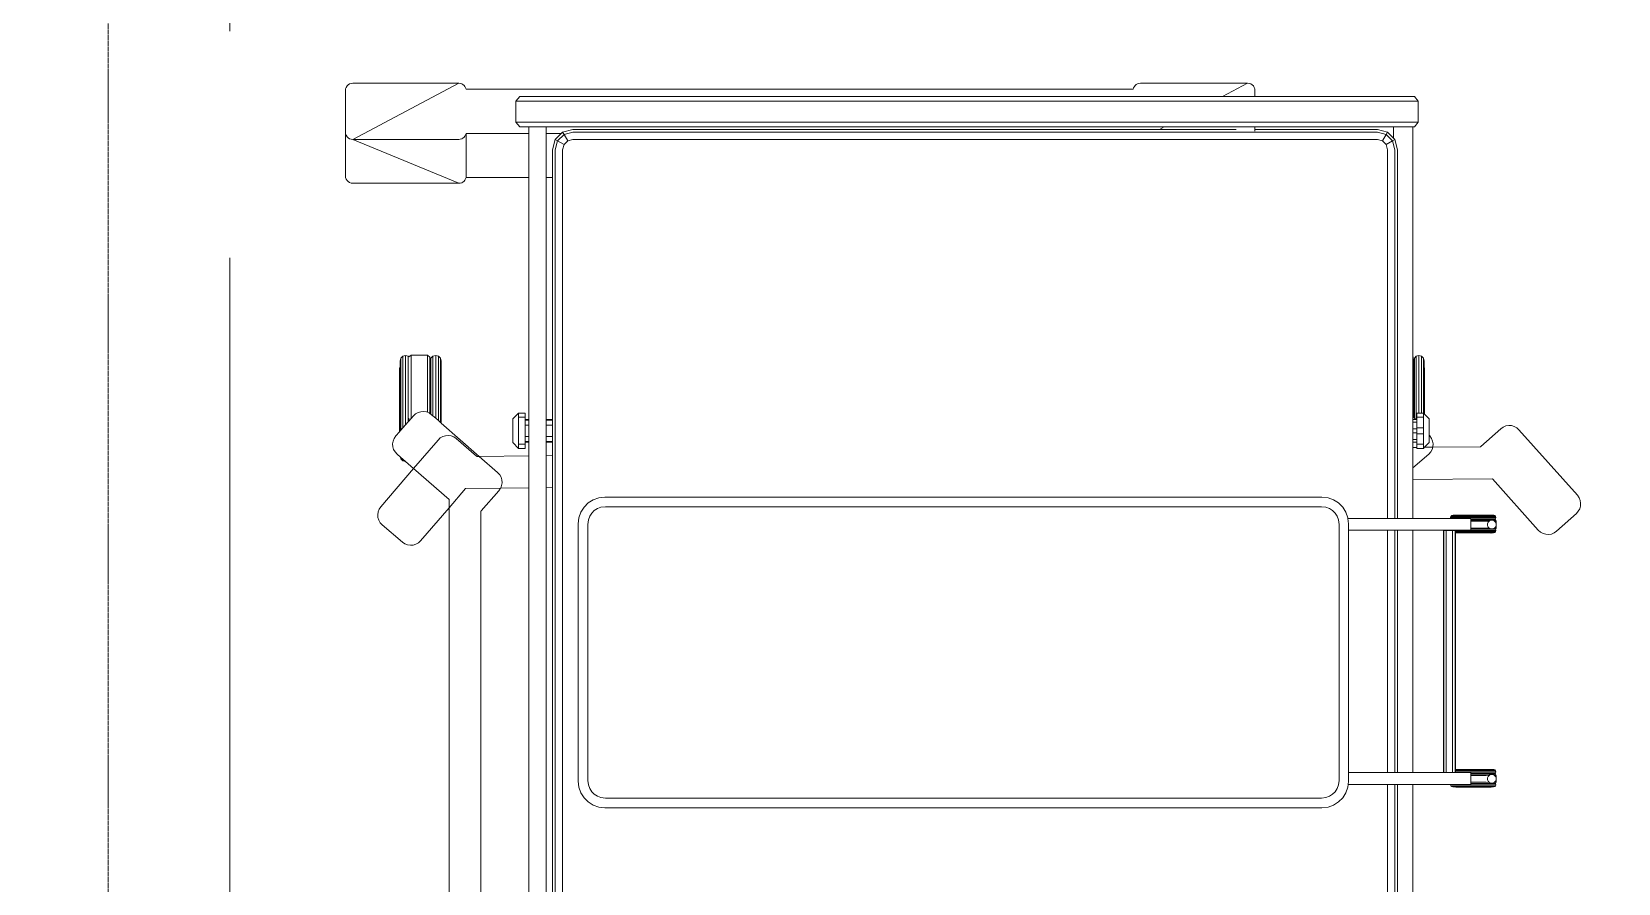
# Model space of a CAD drawing. Header units: millimetres. Extents: x -280308 to 6402717, y -14 to 2073074.
# Drawn here: x -16678 to -14787, y 408285 to 409300 of the extents above; entities that cross this region are included whole.
import ezdxf
from ezdxf.enums import TextEntityAlignment as Align

# ---------------------------------------------------------------- set-up
doc = ezdxf.new("R2010")
doc.units = ezdxf.units.MM
doc.linetypes.add('ACAD_ISO08W100', pattern=[36, 24, -3, 6, -3])
doc.linetypes.add('DASHED2', pattern=[0.375, 0.25, -0.125])
doc.layers.get('0').update_dxf_attribs({"lineweight": 0})
doc.layers.add('A-ANNOTATION', color=144, linetype='Continuous', lineweight=0)
doc.layers.add('A-FURN-EQPM', color=177, linetype='Continuous', lineweight=0)
doc.layers.add('A-TEXT', color=254, linetype='Continuous')
doc.styles.get("Standard").update_dxf_attribs({"font": 'arial.ttf'})

# ---------------------------------------------------------------- blocks, each defined once
blk = doc.blocks.new('A$C7a9db0a0')
at = {"color": 0, "linetype": 'DASHED2', "lineweight": -2, "ltscale": 6}
for points in [[(29427.8, -16311), (27457.8, -16311), (27457.8, -19361), (29427.8, -19361)], [(31397.8, -16311), (29427.8, -16311), (29427.8, -19361), (31397.8, -19361)]]:
    blk.add_lwpolyline(points, close=True, dxfattribs=at)
blk = doc.blocks.new('A$C872eac23')
at = {"color": 0, "linetype": 'ByBlock', "lineweight": -2}
for p, q in [((-0.4909, -2.1111), (-0.4909, -0.0817)), ((-0.4821, -2.1111), (-0.4821, -0.0817)), ((0.5013, -0.0817), (0.5013, -1.3546)), ((0.5101, -0.0817), (0.5101, -1.3546)), ((0.5133, -0.0817), (0.5133, -1.3546)), ((-0.5224, -0.4326), (-0.5224, -1.7081)), ((-0.5019, -0.4326), (-0.5019, -1.7083)), ((-0.4941, -0.4326), (-0.4941, -1.7084)), ((-0.6176, -0.543), (-0.6176, -1.6843)), ((0.5317, -1.3546), (0.5317, -1.1233)), ((-0.5795, -1.2092), (-0.5795, -1.6803)), ((-0.4603, -1.3447), (-0.4566, -1.3388)), ((-0.4566, -1.3388), (-0.4516, -1.3338)), ((-0.4516, -1.3338), (-0.4457, -1.3301)), ((-0.4444, -1.3429), (-0.4475, -1.346)), ((-0.4457, -1.3301), (-0.439, -1.3277)), ((-0.4406, -1.3405), (-0.4444, -1.3429)), ((-0.4364, -1.3389), (-0.4406, -1.3405)), ((-0.439, -1.3277), (-0.4317, -1.3268)), ((-0.431, -1.3383), (-0.4364, -1.3389)), ((-0.4317, -1.3268), (0.4231, -1.3268)), ((0.4225, -1.3383), (-0.431, -1.3383)), ((0.4278, -1.3389), (0.4225, -1.3383)), ((0.4231, -1.3268), (0.4304, -1.3277)), ((0.432, -1.3405), (0.4278, -1.3389)), ((0.4304, -1.3277), (0.4371, -1.3301)), ((0.4358, -1.3429), (0.432, -1.3405)), ((0.4389, -1.346), (0.4358, -1.3429)), ((0.4371, -1.3301), (0.443, -1.3338)), ((0.443, -1.3338), (0.448, -1.3388)), ((0.448, -1.3388), (0.4517, -1.3447)), ((-0.4636, -1.3587), (-0.4627, -1.3514)), ((-0.4636, -1.6652), (-0.4636, -1.3587)), ((-0.4627, -1.3514), (-0.4603, -1.3447)), ((-0.4514, -1.354), (-0.4521, -1.3593)), ((-0.4521, -1.3593), (-0.4521, -1.6646)), ((-0.4499, -1.3498), (-0.4514, -1.354)), ((-0.4475, -1.346), (-0.4499, -1.3498)), ((0.4413, -1.3498), (0.4389, -1.346)), ((0.4429, -1.354), (0.4413, -1.3498)), ((0.4435, -1.3593), (0.4429, -1.354)), ((0.4435, -1.6646), (0.4435, -1.3593)), ((0.4517, -1.3447), (0.4541, -1.3514)), ((0.4545, -1.3546), (0.4541, -1.3514)), ((0.4545, -1.3546), (0.455, -1.3587)), ((0.5013, -1.3546), (0.4545, -1.3546)), ((0.455, -1.3587), (0.455, -1.3687)), ((0.5101, -1.3546), (0.5013, -1.3546)), ((0.5133, -1.3546), (0.5101, -1.3546)), ((0.5317, -1.3546), (0.5133, -1.3546)), ((0.5767, -1.3546), (0.5317, -1.3546)), ((0.577, -1.353), (0.5766, -1.3544)), ((0.5766, -1.3544), (0.5767, -1.3546)), ((0.5821, -1.3544), (0.5766, -1.3544)), ((0.582, -1.3546), (0.5767, -1.3546)), ((0.578, -1.352), (0.577, -1.353)), ((0.577, -1.353), (0.6302, -1.353)), ((0.5781, -1.352), (0.578, -1.352)), ((0.5793, -1.3517), (0.5781, -1.352)), ((0.5781, -1.352), (0.629, -1.352)), ((0.5828, -1.3517), (0.5793, -1.3517)), ((0.582, -1.3546), (0.5821, -1.3544)), ((0.5822, -1.3546), (0.582, -1.3546)), ((0.5821, -1.3544), (0.5822, -1.3544)), ((0.5822, -1.3544), (0.6306, -1.3543)), ((0.5822, -1.3544), (0.5822, -1.3546)), ((0.5822, -1.3546), (0.6005, -1.3546)), ((0.583, -1.3513), (0.5828, -1.3517)), ((0.5828, -1.3517), (0.6247, -1.3516)), ((0.6245, -1.3512), (0.583, -1.3513)), ((0.6005, -1.3546), (0.6005, -1.3557)), ((0.6005, -1.3557), (0.6005, -1.356)), ((0.6005, -1.3557), (0.6302, -1.3557)), ((0.6005, -1.356), (0.6005, -1.3572)), ((0.6005, -1.3572), (0.6005, -1.3654)), ((0.6189, -1.3572), (0.6005, -1.3572)), ((0.6085, -1.3559), (0.6099, -1.3559)), ((0.6129, -1.3559), (0.6149, -1.3559)), ((0.617, -1.3559), (0.6191, -1.3559)), ((0.6189, -1.3572), (0.6227, -1.3571)), ((0.6271, -1.3559), (0.6205, -1.3559)), ((0.6205, -1.3613), (0.6206, -1.3603)), ((0.6206, -1.3623), (0.6205, -1.3613)), ((0.6206, -1.3603), (0.6209, -1.3593)), ((0.6209, -1.3593), (0.6214, -1.3584)), ((0.6214, -1.3584), (0.622, -1.3576)), ((0.622, -1.3576), (0.6227, -1.3571)), ((0.6227, -1.3571), (0.6228, -1.357)), ((0.6228, -1.357), (0.6237, -1.3565)), ((0.6237, -1.3565), (0.6247, -1.3562)), ((0.6247, -1.3516), (0.6245, -1.3512)), ((0.6247, -1.3516), (0.6277, -1.3516)), ((0.6247, -1.3562), (0.6257, -1.3561)), ((0.6257, -1.3561), (0.6267, -1.3562)), ((0.6257, -1.3561), (0.6257, -1.3561)), ((0.6267, -1.3562), (0.6277, -1.3565)), ((0.6287, -1.3559), (0.6275, -1.3559)), ((0.6277, -1.3516), (0.6278, -1.3516)), ((0.6277, -1.3516), (0.6277, -1.3516)), ((0.6277, -1.3565), (0.6286, -1.357)), ((0.6278, -1.3516), (0.629, -1.352)), ((0.6288, -1.3572), (0.6286, -1.357)), ((0.6288, -1.3572), (0.6289, -1.3572)), ((0.6288, -1.3572), (0.6293, -1.3576)), ((0.6289, -1.3572), (0.6293, -1.3576)), ((0.6289, -1.3572), (0.631, -1.3572)), ((0.629, -1.352), (0.6292, -1.352)), ((0.6291, -1.3559), (0.6297, -1.3559)), ((0.6292, -1.352), (0.6302, -1.353)), ((0.6293, -1.3576), (0.63, -1.3584)), ((0.63, -1.3559), (0.6298, -1.3559)), ((0.6302, -1.3557), (0.63, -1.3559)), ((0.6301, -1.3559), (0.63, -1.3559)), ((0.6305, -1.3593), (0.63, -1.3584)), ((0.631, -1.3572), (0.6301, -1.3559)), ((0.6302, -1.353), (0.6306, -1.3543)), ((0.6306, -1.3543), (0.6302, -1.3557)), ((0.6308, -1.3603), (0.6305, -1.3593)), ((0.6309, -1.3613), (0.6308, -1.3603)), ((0.6308, -1.3623), (0.6309, -1.3613)), ((0.631, -1.3572), (0.631, -1.3654)), ((0.455, -1.6575), (0.455, -1.3687)), ((0.455, -1.3687), (0.5013, -1.3687)), ((0.5013, -1.6575), (0.5013, -1.3687)), ((0.5013, -1.3687), (0.5101, -1.3687)), ((0.5101, -1.6575), (0.5101, -1.3687)), ((0.5101, -1.3687), (0.5133, -1.3687)), ((0.5133, -1.6575), (0.5133, -1.3687)), ((0.5133, -1.3687), (0.5317, -1.3687)), ((0.5317, -1.6575), (0.5317, -1.3687)), ((0.5317, -1.3687), (0.5679, -1.3687)), ((0.5679, -1.3687), (0.5679, -1.6573)), ((0.5679, -1.3687), (0.5683, -1.3687)), ((0.5683, -1.3687), (0.5683, -1.6573)), ((0.5714, -1.3687), (0.5683, -1.3687)), ((0.5714, -1.3687), (0.5714, -1.6573)), ((0.5714, -1.3687), (0.5786, -1.3687)), ((0.5786, -1.3687), (0.5786, -1.6573)), ((0.5786, -1.3687), (0.5818, -1.3687)), ((0.5818, -1.3687), (0.5818, -1.6573)), ((0.5818, -1.3687), (0.5822, -1.3687)), ((0.5822, -1.3697), (0.5822, -1.3687)), ((0.5822, -1.3687), (0.6005, -1.3687)), ((0.5822, -1.3697), (0.6306, -1.3696)), ((0.5822, -1.3711), (0.5822, -1.3697)), ((0.5822, -1.3711), (0.6302, -1.371)), ((0.5822, -1.3721), (0.5822, -1.3711)), ((0.5822, -1.3721), (0.6291, -1.372)), ((0.5822, -1.3724), (0.5822, -1.3721)), ((0.5822, -1.6547), (0.5822, -1.3724)), ((0.5822, -1.3724), (0.583, -1.3724)), ((0.583, -1.3724), (0.583, -1.3725)), ((0.6246, -1.3724), (0.583, -1.3724)), ((0.583, -1.3725), (0.6245, -1.3725)), ((0.6005, -1.3654), (0.6005, -1.3667)), ((0.6189, -1.3654), (0.6005, -1.3654)), ((0.6005, -1.3667), (0.6005, -1.3669)), ((0.6005, -1.3667), (0.6253, -1.3667)), ((0.6005, -1.3669), (0.6005, -1.3673)), ((0.6005, -1.3669), (0.6253, -1.3669)), ((0.6005, -1.3673), (0.629, -1.3672)), ((0.6005, -1.3673), (0.6005, -1.3683)), ((0.6005, -1.3683), (0.6302, -1.3682)), ((0.6005, -1.3683), (0.6005, -1.3687)), ((0.6228, -1.3655), (0.6189, -1.3654)), ((0.6209, -1.3633), (0.6206, -1.3623)), ((0.6214, -1.3642), (0.6209, -1.3633)), ((0.6221, -1.3649), (0.6214, -1.3642)), ((0.6228, -1.3655), (0.6221, -1.3649)), ((0.6228, -1.3656), (0.6228, -1.3655)), ((0.6237, -1.3661), (0.6228, -1.3656)), ((0.6247, -1.3663), (0.6237, -1.3661)), ((0.6246, -1.3724), (0.6245, -1.3725)), ((0.6246, -1.3724), (0.6277, -1.3724)), ((0.6257, -1.3664), (0.6247, -1.3663)), ((0.6253, -1.3667), (0.6253, -1.3669)), ((0.6253, -1.3667), (0.6301, -1.3667)), ((0.6253, -1.3669), (0.6278, -1.3669)), ((0.6257, -1.3664), (0.6267, -1.3663)), ((0.6277, -1.3661), (0.6267, -1.3663)), ((0.6286, -1.3656), (0.6277, -1.3661)), ((0.6278, -1.3723), (0.6277, -1.3724)), ((0.6278, -1.3669), (0.629, -1.3672)), ((0.6279, -1.3724), (0.6278, -1.3723)), ((0.6291, -1.372), (0.6279, -1.3724)), ((0.6286, -1.3656), (0.6289, -1.3654)), ((0.6288, -1.3654), (0.6286, -1.3656)), ((0.6294, -1.3649), (0.6288, -1.3654)), ((0.6288, -1.3654), (0.6289, -1.3654)), ((0.6289, -1.3654), (0.6304, -1.3654)), ((0.629, -1.3672), (0.6292, -1.3672)), ((0.6291, -1.372), (0.6292, -1.372)), ((0.6292, -1.3672), (0.6302, -1.3682)), ((0.6302, -1.371), (0.6292, -1.372)), ((0.63, -1.3641), (0.6294, -1.3649)), ((0.6305, -1.3633), (0.63, -1.3641)), ((0.631, -1.3654), (0.6301, -1.3667)), ((0.6302, -1.3682), (0.6306, -1.3696)), ((0.6306, -1.3696), (0.6302, -1.371)), ((0.631, -1.3654), (0.6304, -1.3654)), ((0.6308, -1.3623), (0.6305, -1.3633)), ((-0.6972, -1.664), (-0.673, -1.6432)), ((-0.673, -1.6432), (-0.6701, -1.6413)), ((-0.6701, -1.6413), (-0.6669, -1.64)), ((-0.6669, -1.64), (-0.6636, -1.6396)), ((-0.6636, -1.6396), (-0.6602, -1.6398)), ((-0.6602, -1.6398), (-0.657, -1.6408)), ((-0.657, -1.6408), (-0.654, -1.6425)), ((-0.654, -1.6425), (-0.6514, -1.6449)), ((-0.6514, -1.6449), (-0.6176, -1.6843)), ((-0.6996, -1.6665), (-0.6972, -1.664)), ((0.455, -1.6575), (0.455, -1.6652)), ((0.5013, -1.6575), (0.455, -1.6575)), ((0.5101, -1.6575), (0.5013, -1.6575)), ((0.5133, -1.6575), (0.5101, -1.6575)), ((0.5317, -1.6575), (0.5133, -1.6575)), ((0.5766, -1.6575), (0.5317, -1.6575)), ((0.5679, -1.6573), (0.5683, -1.6573)), ((0.5714, -1.6573), (0.5683, -1.6573)), ((0.5714, -1.6573), (0.5766, -1.6573)), ((0.5766, -1.6573), (0.5766, -1.6574)), ((0.5766, -1.6573), (0.5786, -1.6573)), ((0.5766, -1.6574), (0.5766, -1.6575)), ((0.5766, -1.6574), (0.5821, -1.6574)), ((0.5821, -1.6575), (0.5766, -1.6575)), ((0.5818, -1.6573), (0.5786, -1.6573)), ((0.5818, -1.6573), (0.5822, -1.6573)), ((0.5821, -1.6575), (0.5821, -1.6574)), ((0.5821, -1.6574), (0.5822, -1.6574)), ((0.5822, -1.6575), (0.5821, -1.6575)), ((0.5822, -1.655), (0.5822, -1.6547)), ((0.5822, -1.6547), (0.5828, -1.6547)), ((0.5822, -1.656), (0.5822, -1.655)), ((0.5822, -1.655), (0.629, -1.655)), ((0.5822, -1.6573), (0.5822, -1.656)), ((0.5822, -1.656), (0.6302, -1.656)), ((0.5822, -1.6574), (0.6306, -1.6573)), ((0.5822, -1.6574), (0.5822, -1.6575)), ((0.5822, -1.6575), (0.6005, -1.6575)), ((0.583, -1.6543), (0.5828, -1.6547)), ((0.5828, -1.6547), (0.6247, -1.6546)), ((0.6245, -1.6542), (0.583, -1.6543)), ((0.6005, -1.6575), (0.6005, -1.6587)), ((0.6005, -1.6587), (0.6005, -1.659)), ((0.6005, -1.6587), (0.6302, -1.6587)), ((0.6005, -1.659), (0.6005, -1.6602)), ((0.6005, -1.6602), (0.6005, -1.6685)), ((0.6189, -1.6602), (0.6005, -1.6602)), ((0.6085, -1.659), (0.6099, -1.659)), ((0.6129, -1.659), (0.6149, -1.659)), ((0.617, -1.6589), (0.6191, -1.6589)), ((0.6189, -1.6602), (0.6227, -1.6601)), ((0.6271, -1.6589), (0.6205, -1.6589)), ((0.6205, -1.6643), (0.6206, -1.6633)), ((0.6206, -1.6653), (0.6205, -1.6643)), ((0.6206, -1.6633), (0.6209, -1.6623)), ((0.6209, -1.6623), (0.6214, -1.6614)), ((0.6214, -1.6614), (0.622, -1.6606)), ((0.622, -1.6606), (0.6227, -1.6601)), ((0.6227, -1.6601), (0.6228, -1.66)), ((0.6228, -1.66), (0.6237, -1.6595)), ((0.6237, -1.6595), (0.6247, -1.6592)), ((0.6247, -1.6546), (0.6245, -1.6542)), ((0.6247, -1.6546), (0.6277, -1.6546)), ((0.6247, -1.6592), (0.6257, -1.6591)), ((0.6257, -1.6591), (0.6267, -1.6592)), ((0.6257, -1.6591), (0.6257, -1.6591)), ((0.6263, -1.719), (0.6811, -1.6576)), ((0.6267, -1.6592), (0.6277, -1.6595)), ((0.6287, -1.6589), (0.6275, -1.6589)), ((0.6277, -1.6546), (0.6278, -1.6546)), ((0.6277, -1.6546), (0.6277, -1.6546)), ((0.6277, -1.6595), (0.6286, -1.66)), ((0.6278, -1.6546), (0.629, -1.655)), ((0.6288, -1.6602), (0.6286, -1.66)), ((0.6288, -1.6602), (0.6289, -1.6602)), ((0.6288, -1.6602), (0.6293, -1.6606)), ((0.6289, -1.6602), (0.6293, -1.6606)), ((0.6289, -1.6602), (0.631, -1.6602)), ((0.6292, -1.655), (0.629, -1.655)), ((0.6291, -1.6589), (0.6297, -1.6589)), ((0.6292, -1.655), (0.6302, -1.656)), ((0.6293, -1.6606), (0.63, -1.6614)), ((0.63, -1.6589), (0.6298, -1.6589)), ((0.6302, -1.6587), (0.63, -1.6589)), ((0.6301, -1.6589), (0.63, -1.6589)), ((0.6305, -1.6623), (0.63, -1.6614)), ((0.631, -1.6602), (0.6301, -1.6589)), ((0.6302, -1.656), (0.6306, -1.6573)), ((0.6306, -1.6573), (0.6302, -1.6587)), ((0.6308, -1.6633), (0.6305, -1.6623)), ((0.6309, -1.6643), (0.6308, -1.6633)), ((0.6308, -1.6653), (0.6309, -1.6643)), ((0.631, -1.6602), (0.631, -1.6684)), ((0.6811, -1.6576), (0.6837, -1.6552)), ((0.6837, -1.6552), (0.6867, -1.6536)), ((0.6867, -1.6536), (0.69, -1.6527)), ((0.69, -1.6527), (0.6933, -1.6525)), ((0.6933, -1.6525), (0.6967, -1.653)), ((0.6967, -1.653), (0.6999, -1.6543)), ((0.6999, -1.6543), (0.7028, -1.6563)), ((0.7028, -1.6563), (0.7265, -1.6775)), ((-0.7025, -1.6761), (-0.7023, -1.6728)), ((-0.702, -1.6794), (-0.7025, -1.6761)), ((-0.7023, -1.6728), (-0.7013, -1.6695)), ((-0.7008, -1.6827), (-0.702, -1.6794)), ((-0.7013, -1.6695), (-0.6996, -1.6665)), ((-0.6988, -1.6856), (-0.7008, -1.6827)), ((-0.5795, -1.6803), (-0.5794, -1.6804)), ((-0.5794, -1.6804), (-0.5793, -1.6805)), ((-0.5794, -1.6804), (-0.5794, -1.6804)), ((-0.5793, -1.6805), (-0.5792, -1.6806)), ((-0.5792, -1.6806), (-0.5791, -1.6807)), ((-0.5792, -1.6806), (-0.5792, -1.6806)), ((-0.5791, -1.6807), (-0.5581, -1.7047)), ((-0.5791, -1.6807), (-0.5791, -1.6807)), ((-0.4627, -1.6725), (-0.4636, -1.6652)), ((-0.4603, -1.6793), (-0.4627, -1.6725)), ((-0.4566, -1.6852), (-0.4603, -1.6793)), ((-0.4521, -1.6646), (-0.4514, -1.6699)), ((-0.4514, -1.6699), (-0.4499, -1.6742)), ((-0.4499, -1.6742), (-0.4475, -1.6779)), ((-0.4475, -1.6779), (-0.4444, -1.6811)), ((-0.4444, -1.6811), (-0.4406, -1.6835)), ((0.432, -1.6835), (0.4358, -1.6811)), ((0.4358, -1.6811), (0.4389, -1.6779)), ((0.4389, -1.6779), (0.4413, -1.6742)), ((0.4413, -1.6742), (0.4429, -1.6699)), ((0.4429, -1.6699), (0.4435, -1.6646)), ((0.4517, -1.6793), (0.448, -1.6852)), ((0.4541, -1.6725), (0.4517, -1.6793)), ((0.4541, -1.6725), (0.4542, -1.6716)), ((0.455, -1.6652), (0.4542, -1.6716)), ((0.4542, -1.6716), (0.5013, -1.6716)), ((0.5013, -2.1111), (0.5013, -1.6716)), ((0.5013, -1.6716), (0.5101, -1.6716)), ((0.5101, -2.1111), (0.5101, -1.6716)), ((0.5101, -1.6716), (0.5133, -1.6716)), ((0.5133, -2.1111), (0.5133, -1.6716)), ((0.5133, -1.6716), (0.5317, -1.6716)), ((0.5317, -1.7181), (0.5317, -1.6716)), ((0.5769, -1.6716), (0.5317, -1.6716)), ((0.5769, -1.6716), (0.5766, -1.6727)), ((0.5766, -1.6727), (0.6306, -1.6726)), ((0.5766, -1.6727), (0.577, -1.6741)), ((0.5769, -1.6716), (0.6005, -1.6716)), ((0.577, -1.6741), (0.6302, -1.674)), ((0.577, -1.6741), (0.578, -1.6751)), ((0.5782, -1.6751), (0.578, -1.6751)), ((0.5782, -1.6751), (0.6291, -1.675)), ((0.5782, -1.6751), (0.5794, -1.6754)), ((0.5794, -1.6754), (0.583, -1.6754)), ((0.583, -1.6754), (0.583, -1.6756)), ((0.583, -1.6754), (0.6246, -1.6754)), ((0.583, -1.6756), (0.6245, -1.6755)), ((0.6189, -1.6684), (0.6005, -1.6685)), ((0.6005, -1.6685), (0.6005, -1.6697)), ((0.6005, -1.6697), (0.6005, -1.6699)), ((0.6005, -1.6697), (0.6253, -1.6697)), ((0.6005, -1.6699), (0.6005, -1.6703)), ((0.6005, -1.6699), (0.6253, -1.6699)), ((0.6005, -1.6703), (0.6005, -1.6713)), ((0.6005, -1.6703), (0.629, -1.6703)), ((0.6005, -1.6713), (0.6005, -1.6716)), ((0.6005, -1.6713), (0.6302, -1.6713)), ((0.6228, -1.6685), (0.6189, -1.6684)), ((0.6209, -1.6663), (0.6206, -1.6653)), ((0.6214, -1.6672), (0.6209, -1.6663)), ((0.6221, -1.668), (0.6214, -1.6672)), ((0.6228, -1.6685), (0.6221, -1.668)), ((0.6228, -1.6686), (0.6228, -1.6685)), ((0.6237, -1.6691), (0.6228, -1.6686)), ((0.6247, -1.6694), (0.6237, -1.6691)), ((0.6246, -1.6754), (0.6245, -1.6755)), ((0.6246, -1.6754), (0.6279, -1.6754)), ((0.6257, -1.6695), (0.6247, -1.6694)), ((0.6253, -1.6697), (0.6253, -1.6699)), ((0.6253, -1.6697), (0.6301, -1.6697)), ((0.6253, -1.6699), (0.6277, -1.6699)), ((0.6257, -1.6695), (0.6267, -1.6694)), ((0.6277, -1.6691), (0.6267, -1.6694)), ((0.6286, -1.6686), (0.6277, -1.6691)), ((0.6278, -1.6699), (0.6277, -1.6699)), ((0.6278, -1.6699), (0.6278, -1.6699)), ((0.6278, -1.6699), (0.629, -1.6703)), ((0.6291, -1.675), (0.6279, -1.6754)), ((0.6286, -1.6686), (0.6289, -1.6684)), ((0.6288, -1.6684), (0.6286, -1.6686)), ((0.6294, -1.6679), (0.6288, -1.6684)), ((0.6288, -1.6684), (0.6289, -1.6684)), ((0.6289, -1.6684), (0.6304, -1.6684)), ((0.629, -1.6703), (0.6292, -1.6703)), ((0.6292, -1.675), (0.6291, -1.675)), ((0.6292, -1.6703), (0.6302, -1.6713)), ((0.6302, -1.674), (0.6292, -1.675)), ((0.63, -1.6672), (0.6294, -1.6679)), ((0.6305, -1.6663), (0.63, -1.6672)), ((0.631, -1.6684), (0.6301, -1.6697)), ((0.6302, -1.6713), (0.6306, -1.6726)), ((0.6306, -1.6726), (0.6302, -1.674)), ((0.631, -1.6684), (0.6304, -1.6684)), ((0.6308, -1.6653), (0.6305, -1.6663)), ((0.7265, -1.6775), (0.7288, -1.6801)), ((0.7288, -1.6801), (0.7305, -1.6831)), ((0.7305, -1.6831), (0.7314, -1.6864)), ((-0.6598, -1.731), (-0.6988, -1.6856)), ((-0.6598, -1.731), (-0.6176, -1.6941)), ((-0.6176, -1.6843), (-0.5978, -1.7074)), ((-0.6176, -1.6941), (-0.6176, -1.6843)), ((-0.4516, -1.6901), (-0.4566, -1.6852)), ((-0.4457, -1.6939), (-0.4516, -1.6901)), ((-0.439, -1.6963), (-0.4457, -1.6939)), ((-0.4406, -1.6835), (-0.4364, -1.685)), ((-0.4317, -1.6971), (-0.439, -1.6963)), ((-0.4364, -1.685), (-0.431, -1.6856)), ((0.4231, -1.6971), (-0.4317, -1.6971)), ((-0.431, -1.6856), (0.4225, -1.6856)), ((0.4225, -1.6856), (0.4278, -1.685)), ((0.4304, -1.6963), (0.4231, -1.6971)), ((0.4278, -1.685), (0.432, -1.6835)), ((0.4371, -1.6939), (0.4304, -1.6963)), ((0.443, -1.6901), (0.4371, -1.6939)), ((0.448, -1.6852), (0.443, -1.6901)), ((0.7277, -1.6992), (0.658, -1.7773)), ((0.7298, -1.6963), (0.7277, -1.6992)), ((0.7311, -1.6931), (0.7298, -1.6963)), ((0.7316, -1.6898), (0.7311, -1.6931)), ((0.7314, -1.6864), (0.7316, -1.6898)), ((-0.5978, -1.7074), (-0.556, -1.7078)), ((-0.5581, -1.7047), (-0.5561, -1.7076)), ((-0.5555, -1.7207), (-0.5572, -1.7237)), ((-0.5561, -1.7076), (-0.556, -1.7078)), ((-0.5224, -1.7081), (-0.556, -1.7078)), ((-0.556, -1.7078), (-0.5549, -1.7108)), ((-0.5546, -1.7175), (-0.5555, -1.7207)), ((-0.5549, -1.7108), (-0.5544, -1.7141)), ((-0.5544, -1.7141), (-0.5546, -1.7175)), ((-0.5224, -1.7081), (-0.5224, -1.7462)), ((-0.5019, -1.7083), (-0.4941, -1.7084)), ((-0.5019, -1.7083), (-0.5019, -1.7464)), ((-0.4941, -1.7084), (-0.4941, -1.7465)), ((0.5317, -1.7181), (0.6263, -1.719)), ((0.5317, -1.7319), (0.5317, -1.7181)), ((-0.6726, -1.7403), (-0.6695, -1.7395)), ((-0.6726, -1.7421), (-0.6695, -1.7395)), ((-0.6695, -1.7395), (-0.6598, -1.731)), ((-0.6306, -1.7651), (-0.6598, -1.731)), ((-0.5596, -1.7263), (-0.5817, -1.7456)), ((-0.5572, -1.7237), (-0.5596, -1.7263)), ((0.5317, -1.7319), (0.5504, -1.7483)), ((0.5317, -1.7563), (0.5317, -1.7319)), ((-0.6848, -1.7605), (-0.6846, -1.7571)), ((-0.6846, -1.7571), (-0.6836, -1.7539)), ((-0.6836, -1.7539), (-0.6819, -1.7509)), ((-0.6819, -1.7509), (-0.6796, -1.7483)), ((-0.6796, -1.7483), (-0.6754, -1.7447)), ((-0.6754, -1.7447), (-0.6749, -1.7426)), ((-0.6754, -1.7447), (-0.6749, -1.7442)), ((-0.6749, -1.7426), (-0.6726, -1.7403)), ((-0.6749, -1.7442), (-0.6726, -1.7421)), ((-0.6749, -1.7426), (-0.6749, -1.7442)), ((-0.6726, -1.7403), (-0.6726, -1.7421)), ((-0.5817, -1.7456), (-0.6268, -1.7851)), ((-0.5848, -1.746), (-0.609, -1.7667)), ((-0.5847, -1.7459), (-0.5848, -1.746)), ((-0.5848, -1.746), (-0.5848, -1.746)), ((-0.5846, -1.7458), (-0.5847, -1.7459)), ((-0.5847, -1.7459), (-0.5847, -1.7459)), ((-0.5845, -1.7457), (-0.5846, -1.7458)), ((-0.5844, -1.7456), (-0.5845, -1.7457)), ((-0.5845, -1.7457), (-0.5845, -1.7457)), ((-0.5817, -1.7456), (-0.5844, -1.7456)), ((-0.5817, -1.7456), (-0.5224, -1.7462)), ((-0.5348, -1.7551), (-0.5416, -1.762)), ((-0.5267, -1.7551), (-0.5348, -1.7551)), ((-0.5348, -1.7551), (-0.5348, -1.76)), ((-0.5267, -1.7551), (-0.5267, -1.76)), ((-0.5224, -1.7462), (-0.5224, -1.7626)), ((-0.5019, -1.7464), (-0.4941, -1.7465)), ((-0.5019, -1.7464), (-0.5019, -1.7626)), ((-0.4941, -1.7465), (-0.4941, -1.7626)), ((0.5363, -1.7563), (0.5317, -1.7563)), ((0.5317, -1.7626), (0.5317, -1.7563)), ((0.5444, -1.7551), (0.5363, -1.7551)), ((0.5363, -1.7563), (0.5363, -1.7551)), ((0.5363, -1.76), (0.5363, -1.7563)), ((0.5456, -1.7564), (0.5444, -1.7551)), ((0.5444, -1.7551), (0.5444, -1.76)), ((0.5511, -1.762), (0.5456, -1.7564)), ((0.5552, -1.7565), (0.5456, -1.7564)), ((0.5504, -1.7483), (0.5528, -1.7509)), ((0.5528, -1.7509), (0.5545, -1.7539)), ((0.5545, -1.7539), (0.5552, -1.7565)), ((0.5552, -1.7565), (0.6122, -1.757)), ((0.5552, -1.7565), (0.5554, -1.7571)), ((0.5554, -1.7571), (0.5556, -1.7605)), ((0.6122, -1.757), (0.6126, -1.7574)), ((0.6364, -1.7786), (0.6126, -1.7574)), ((-0.6843, -1.7638), (-0.6848, -1.7605)), ((-0.683, -1.767), (-0.6843, -1.7638)), ((-0.681, -1.7699), (-0.683, -1.767)), ((-0.6766, -1.775), (-0.681, -1.7699)), ((-0.6758, -1.7759), (-0.6766, -1.775)), ((-0.6766, -1.775), (-0.6766, -1.851)), ((-0.6749, -1.7769), (-0.6758, -1.7759)), ((-0.6758, -1.8514), (-0.6758, -1.7759)), ((-0.6726, -1.7796), (-0.6749, -1.7769)), ((-0.6749, -1.8627), (-0.6749, -1.7769)), ((-0.628, -1.7675), (-0.6306, -1.7651)), ((-0.625, -1.7692), (-0.628, -1.7675)), ((-0.6218, -1.7702), (-0.625, -1.7692)), ((-0.6185, -1.7704), (-0.6218, -1.7702)), ((-0.6151, -1.77), (-0.6185, -1.7704)), ((-0.6119, -1.7687), (-0.6151, -1.77)), ((-0.609, -1.7667), (-0.6119, -1.7687)), ((-0.5416, -1.762), (-0.5416, -1.7903)), ((-0.5267, -1.76), (-0.5348, -1.76)), ((-0.5348, -1.76), (-0.5348, -1.7922)), ((-0.5267, -1.7626), (-0.5267, -1.76)), ((-0.5224, -1.7626), (-0.5267, -1.7626)), ((-0.5267, -1.7626), (-0.5267, -1.7634)), ((-0.5267, -1.7634), (-0.5224, -1.7634)), ((-0.5267, -1.7694), (-0.5267, -1.7634)), ((-0.5224, -1.7694), (-0.5267, -1.7694)), ((-0.5267, -1.7694), (-0.5267, -1.7829)), ((-0.5224, -1.7626), (-0.5224, -1.7634)), ((-0.5224, -1.7634), (-0.5224, -1.7694)), ((-0.5224, -1.7694), (-0.5224, -1.7829)), ((-0.4941, -1.7626), (-0.5019, -1.7626)), ((-0.5019, -1.7634), (-0.5019, -1.7626)), ((-0.5019, -1.7634), (-0.4941, -1.7634)), ((-0.5019, -1.7694), (-0.5019, -1.7634)), ((-0.4941, -1.7694), (-0.5019, -1.7694)), ((-0.5019, -1.7829), (-0.5019, -1.7694)), ((-0.4941, -1.7626), (-0.4941, -1.7634)), ((-0.4941, -1.7634), (-0.4941, -1.7694)), ((-0.4941, -1.7694), (-0.4941, -1.7829)), ((0.5363, -1.7626), (0.5317, -1.7626)), ((0.5317, -1.7658), (0.5317, -1.7626)), ((0.5317, -1.7658), (0.5363, -1.7658)), ((0.5317, -1.7738), (0.5317, -1.7658)), ((0.5317, -1.7738), (0.5363, -1.7738)), ((0.5317, -1.7785), (0.5317, -1.7738)), ((0.5363, -1.76), (0.5363, -1.7626)), ((0.5363, -1.76), (0.5444, -1.76)), ((0.5363, -1.7626), (0.5363, -1.7658)), ((0.5363, -1.7725), (0.5363, -1.7658)), ((0.5363, -1.7725), (0.5444, -1.7725)), ((0.5363, -1.7738), (0.5363, -1.7725)), ((0.5363, -1.7785), (0.5363, -1.7738)), ((0.5444, -1.76), (0.5444, -1.7725)), ((0.5444, -1.7798), (0.5444, -1.7725)), ((0.5511, -1.7708), (0.5511, -1.762)), ((0.5519, -1.7699), (0.5511, -1.7708)), ((0.5511, -1.7903), (0.5511, -1.7708)), ((0.5539, -1.767), (0.5519, -1.7699)), ((0.5551, -1.7638), (0.5539, -1.767)), ((0.5556, -1.7605), (0.5551, -1.7638)), ((0.658, -1.7773), (0.6554, -1.7797)), ((-0.6693, -1.7833), (-0.6726, -1.7796)), ((-0.6726, -1.8651), (-0.6726, -1.7796)), ((-0.6661, -1.7869), (-0.6693, -1.7833)), ((-0.6693, -1.7833), (-0.6693, -1.866)), ((-0.6656, -1.7875), (-0.6661, -1.7869)), ((-0.6661, -1.7869), (-0.6661, -1.8651)), ((-0.6627, -1.7909), (-0.6656, -1.7875)), ((-0.6656, -1.7912), (-0.6656, -1.7878)), ((-0.6601, -1.7938), (-0.6627, -1.7909)), ((-0.6627, -1.7909), (-0.6627, -1.8661)), ((-0.6575, -1.7962), (-0.6601, -1.7938)), ((-0.6545, -1.7979), (-0.6575, -1.7962)), ((-0.6404, -1.7967), (-0.6414, -1.7973)), ((-0.6399, -1.7963), (-0.6404, -1.7967)), ((-0.6404, -1.8528), (-0.6404, -1.7967)), ((-0.6391, -1.7957), (-0.6399, -1.7963)), ((-0.6399, -1.8528), (-0.6399, -1.7963)), ((-0.6384, -1.7953), (-0.6391, -1.7957)), ((-0.6391, -1.8627), (-0.6391, -1.7957)), ((-0.6367, -1.7938), (-0.6384, -1.7953)), ((-0.6335, -1.791), (-0.6367, -1.7938)), ((-0.6367, -1.8651), (-0.6367, -1.7938)), ((-0.6303, -1.7882), (-0.6335, -1.791)), ((-0.6335, -1.791), (-0.6335, -1.866)), ((-0.6279, -1.7861), (-0.6303, -1.7882)), ((-0.6303, -1.7882), (-0.6303, -1.8651)), ((-0.6271, -1.7854), (-0.6279, -1.7861)), ((-0.6279, -1.7861), (-0.6279, -1.8627)), ((-0.6268, -1.7851), (-0.6271, -1.7854)), ((-0.6271, -1.7854), (-0.6271, -1.8511)), ((-0.6268, -1.851), (-0.6268, -1.7851)), ((-0.5348, -1.7971), (-0.5416, -1.7903)), ((-0.5267, -1.7922), (-0.5348, -1.7922)), ((-0.5348, -1.7971), (-0.5348, -1.7922)), ((-0.5224, -1.7829), (-0.5267, -1.7829)), ((-0.5267, -1.7829), (-0.5267, -1.7888)), ((-0.5224, -1.7888), (-0.5267, -1.7888)), ((-0.5267, -1.7888), (-0.5267, -1.7896)), ((-0.5224, -1.7896), (-0.5267, -1.7896)), ((-0.5267, -1.7922), (-0.5267, -1.7896)), ((-0.5267, -1.7922), (-0.5267, -1.7971)), ((-0.5224, -1.7829), (-0.5224, -1.7888)), ((-0.5224, -1.7888), (-0.5224, -1.7896)), ((-0.5224, -1.7896), (-0.5224, -2.0781)), ((-0.4941, -1.7829), (-0.5019, -1.7829)), ((-0.5019, -1.7888), (-0.5019, -1.7829)), ((-0.4941, -1.7888), (-0.5019, -1.7888)), ((-0.5019, -1.7896), (-0.5019, -1.7888)), ((-0.4941, -1.7896), (-0.5019, -1.7896)), ((-0.5019, -1.7896), (-0.5019, -2.0781)), ((-0.4941, -1.7829), (-0.4941, -1.7888)), ((-0.4941, -1.7888), (-0.4941, -1.7896)), ((-0.4941, -1.7896), (-0.4941, -2.0781)), ((0.5317, -1.7785), (0.5363, -1.7785)), ((0.5317, -1.7865), (0.5317, -1.7785)), ((0.5317, -1.7865), (0.5363, -1.7865)), ((0.5317, -1.7896), (0.5317, -1.7865)), ((0.5317, -1.7896), (0.5346, -1.7896)), ((0.5317, -1.7929), (0.5317, -1.7896)), ((0.5319, -1.7928), (0.5317, -1.7929)), ((0.5317, -1.7929), (0.5317, -1.8641)), ((0.5324, -1.7922), (0.5319, -1.7928)), ((0.5319, -1.8528), (0.5319, -1.7928)), ((0.5333, -1.7912), (0.5324, -1.7922)), ((0.5324, -1.7922), (0.5324, -1.8528)), ((0.5346, -1.7896), (0.5333, -1.7912)), ((0.5333, -1.7912), (0.5333, -1.8627)), ((0.5346, -1.7896), (0.5356, -1.7896)), ((0.5356, -1.7896), (0.5363, -1.7896)), ((0.5356, -1.7896), (0.5356, -1.8651)), ((0.5363, -1.7798), (0.5363, -1.7785)), ((0.5363, -1.7798), (0.5444, -1.7798)), ((0.5363, -1.7865), (0.5363, -1.7798)), ((0.5363, -1.7865), (0.5363, -1.7896)), ((0.5363, -1.7896), (0.5363, -1.7922)), ((0.5363, -1.7922), (0.5444, -1.7922)), ((0.5363, -1.7922), (0.5363, -1.7971)), ((0.5444, -1.7798), (0.5444, -1.7922)), ((0.5444, -1.7959), (0.5444, -1.7922)), ((0.5444, -1.7971), (0.5444, -1.7959)), ((0.5444, -1.7971), (0.5452, -1.7962)), ((0.5452, -1.7962), (0.5455, -1.7959)), ((0.5452, -1.7962), (0.5452, -1.8511)), ((0.5455, -1.7959), (0.5511, -1.7903)), ((0.5455, -1.851), (0.5455, -1.7959)), ((0.6393, -1.7806), (0.6364, -1.7786)), ((0.6424, -1.7819), (0.6393, -1.7806)), ((0.6458, -1.7825), (0.6424, -1.7819)), ((0.6491, -1.7823), (0.6458, -1.7825)), ((0.6524, -1.7813), (0.6491, -1.7823)), ((0.6554, -1.7797), (0.6524, -1.7813)), ((-0.6512, -1.7988), (-0.6545, -1.7979)), ((-0.6479, -1.7991), (-0.6512, -1.7988)), ((-0.6445, -1.7986), (-0.6479, -1.7991)), ((-0.6434, -1.7981), (-0.6445, -1.7986)), ((-0.6414, -1.7973), (-0.6434, -1.7981)), ((-0.6434, -1.7981), (-0.6434, -1.8661)), ((-0.5267, -1.7971), (-0.5348, -1.7971)), ((0.5363, -1.7971), (0.5388, -1.7971)), ((0.5388, -1.7971), (0.542, -1.7971)), ((0.5388, -1.866), (0.5388, -1.7971)), ((0.542, -1.7971), (0.5444, -1.7971)), ((0.542, -1.8651), (0.542, -1.7971)), ((0.5444, -1.7971), (0.5444, -1.7971)), ((0.5444, -1.7971), (0.5444, -1.8027)), ((0.5444, -1.8627), (0.5444, -1.8027)), ((-0.6766, -1.851), (-0.6758, -1.8514)), ((-0.6758, -1.8595), (-0.6758, -1.8514)), ((-0.6404, -1.8528), (-0.6399, -1.8528)), ((-0.6404, -1.864), (-0.6404, -1.8528)), ((-0.6399, -1.8595), (-0.6399, -1.8528)), ((-0.6271, -1.8511), (-0.6268, -1.851)), ((-0.6271, -1.8511), (-0.6271, -1.8595)), ((0.5319, -1.8528), (0.5324, -1.8528)), ((0.5319, -1.864), (0.5319, -1.8528)), ((0.5324, -1.8595), (0.5324, -1.8528)), ((0.5452, -1.8511), (0.5455, -1.851)), ((0.5452, -1.8511), (0.5452, -1.8595)), ((-0.6758, -1.8595), (-0.6749, -1.8627)), ((-0.6749, -1.8627), (-0.6726, -1.8651)), ((-0.6726, -1.8651), (-0.6693, -1.866)), ((-0.6693, -1.866), (-0.6661, -1.8651)), ((-0.6661, -1.8651), (-0.6653, -1.8643)), ((-0.6654, -1.8642), (-0.6653, -1.8643)), ((-0.6653, -1.8643), (-0.6627, -1.8661)), ((-0.6627, -1.8661), (-0.6434, -1.8661)), ((-0.6434, -1.8661), (-0.6404, -1.864)), ((-0.6399, -1.8595), (-0.6391, -1.8627)), ((-0.6391, -1.8627), (-0.6367, -1.8651)), ((-0.6367, -1.8651), (-0.6335, -1.866)), ((-0.6335, -1.866), (-0.6303, -1.8651)), ((-0.6303, -1.8651), (-0.6279, -1.8627)), ((-0.6279, -1.8627), (-0.6271, -1.8595)), ((0.5317, -1.8641), (0.5319, -1.864)), ((0.5317, -1.8641), (0.5317, -2.1382)), ((0.5324, -1.8595), (0.5333, -1.8627)), ((0.5333, -1.8627), (0.5356, -1.8651)), ((0.5356, -1.8651), (0.5388, -1.866)), ((0.5388, -1.866), (0.542, -1.8651)), ((0.542, -1.8651), (0.5444, -1.8627)), ((0.5444, -1.8627), (0.5452, -1.8595)), ((-0.7409, -2.0779), (-0.7411, -2.0799)), ((-0.7411, -2.0799), (-0.7411, -2.1321)), ((-0.7402, -2.076), (-0.7409, -2.0779)), ((-0.7392, -2.0744), (-0.7402, -2.076)), ((-0.7378, -2.073), (-0.7392, -2.0744)), ((-0.7362, -2.0719), (-0.7378, -2.073)), ((-0.7343, -2.0713), (-0.7362, -2.0719)), ((-0.7323, -2.071), (-0.7343, -2.0713)), ((-0.6059, -2.071), (-0.7323, -2.1233)), ((-0.6059, -2.071), (-0.7323, -2.071)), ((-0.6042, -2.0712), (-0.6059, -2.071)), ((-0.6025, -2.0717), (-0.6042, -2.0712)), ((-0.601, -2.0725), (-0.6025, -2.0717)), ((-0.5997, -2.0736), (-0.601, -2.0725)), ((-0.5986, -2.0749), (-0.5997, -2.0736)), ((-0.5978, -2.0764), (-0.5986, -2.0749)), ((-0.5973, -2.0781), (-0.5978, -2.0764)), ((-0.5973, -2.1303), (-0.5973, -2.0781)), ((-0.5224, -2.0781), (-0.5973, -2.0781)), ((-0.5224, -2.0781), (-0.5224, -2.1303)), ((-0.4941, -2.0781), (-0.5019, -2.0781)), ((-0.5019, -2.1303), (-0.5019, -2.0781)), ((-0.4941, -2.1111), (-0.4941, -2.0781)), ((-0.4941, -2.1111), (-0.4909, -2.1232)), ((-0.4909, -2.1111), (-0.4881, -2.1215)), ((-0.4881, -2.1215), (-0.4805, -2.1171)), ((-0.4821, -2.1111), (-0.4805, -2.1171)), ((-0.4805, -2.1171), (-0.476, -2.1215)), ((0.4952, -2.1215), (0.4996, -2.1171)), ((0.4996, -2.1171), (0.5013, -2.1111)), ((0.5073, -2.1215), (0.4996, -2.1171)), ((0.5073, -2.1215), (0.5101, -2.1111)), ((0.5101, -2.1232), (0.5133, -2.1111)), ((-0.7411, -2.1321), (-0.7409, -2.1301)), ((-0.7411, -2.1814), (-0.7411, -2.1321)), ((-0.7409, -2.1301), (-0.7402, -2.1283)), ((-0.7402, -2.1283), (-0.7392, -2.1266)), ((-0.7392, -2.1266), (-0.7378, -2.1252)), ((-0.7378, -2.1252), (-0.7362, -2.1242)), ((-0.7362, -2.1242), (-0.7343, -2.1235)), ((-0.7343, -2.1235), (-0.7323, -2.1233)), ((-0.7323, -2.1233), (-0.6059, -2.1233)), ((-0.6059, -2.1903), (-0.7323, -2.1233)), ((-0.6059, -2.1233), (-0.6042, -2.1235)), ((-0.6042, -2.1235), (-0.6025, -2.124)), ((-0.6025, -2.124), (-0.601, -2.1248)), ((-0.601, -2.1248), (-0.5997, -2.1259)), ((-0.5997, -2.1259), (-0.5986, -2.1272)), ((-0.5986, -2.1272), (-0.5978, -2.1287)), ((-0.5978, -2.1287), (-0.5973, -2.1303)), ((-0.5973, -2.1303), (-0.5224, -2.1303)), ((-0.5224, -2.1303), (-0.5224, -2.1382)), ((-0.5019, -2.1303), (-0.4837, -2.1303)), ((-0.5019, -2.1382), (-0.5019, -2.1303)), ((-0.4909, -2.1232), (-0.4881, -2.1215)), ((-0.4909, -2.1232), (-0.4837, -2.1303)), ((-0.4881, -2.1215), (-0.4805, -2.1292)), ((-0.4837, -2.1303), (-0.4821, -2.132)), ((-0.4821, -2.132), (-0.4805, -2.1292)), ((-0.4821, -2.132), (-0.47, -2.1352)), ((-0.4805, -2.1292), (-0.476, -2.1215)), ((-0.4805, -2.1292), (-0.47, -2.132)), ((-0.476, -2.1215), (-0.47, -2.1232)), ((-0.47, -2.1232), (0.4892, -2.1232)), ((-0.47, -2.132), (0.4892, -2.132)), ((-0.47, -2.1352), (0.2295, -2.1352)), ((0.2351, -2.1382), (0.2295, -2.1352)), ((0.2295, -2.1352), (0.3208, -2.1352)), ((0.3433, -2.1333), (0.3433, -2.1352)), ((0.3433, -2.1352), (0.4892, -2.1352)), ((0.3433, -2.1352), (0.3433, -2.1382)), ((0.4892, -2.1232), (0.4952, -2.1215)), ((0.4892, -2.132), (0.4996, -2.1292)), ((0.4892, -2.1352), (0.5013, -2.132)), ((0.4996, -2.1292), (0.4952, -2.1215)), ((0.4996, -2.1292), (0.5073, -2.1215)), ((0.5013, -2.132), (0.4996, -2.1292)), ((0.5013, -2.132), (0.5084, -2.1248)), ((0.5101, -2.1232), (0.5073, -2.1215)), ((0.5084, -2.1248), (0.5101, -2.1232)), ((0.5084, -2.1248), (0.5084, -2.1382)), ((-0.5378, -2.1439), (-0.5333, -2.1382)), ((-0.5378, -2.1439), (-0.5378, -2.1688)), ((-0.5378, -2.1439), (0.538, -2.1439)), ((-0.5333, -2.1382), (-0.5224, -2.1382)), ((-0.5224, -2.1382), (-0.5019, -2.1382)), ((-0.5019, -2.1382), (0.2351, -2.1382)), ((0.2351, -2.1382), (0.3433, -2.1382)), ((0.3433, -2.1382), (0.5084, -2.1382)), ((0.5084, -2.1382), (0.5317, -2.1382)), ((0.5335, -2.1382), (0.5317, -2.1382)), ((0.538, -2.1439), (0.5335, -2.1382)), ((0.538, -2.1688), (0.538, -2.1439)), ((-0.5378, -2.1688), (-0.5333, -2.1746)), ((-0.5378, -2.1688), (0.538, -2.1688)), ((-0.5333, -2.1746), (0.3045, -2.1746)), ((0.3344, -2.1903), (0.3045, -2.1746)), ((0.3045, -2.1746), (0.3433, -2.1746)), ((0.3433, -2.1746), (0.3433, -2.1814)), ((0.3433, -2.1746), (0.5335, -2.1746)), ((0.5335, -2.1746), (0.538, -2.1688)), ((-0.7409, -2.1835), (-0.7411, -2.1814)), ((-0.7402, -2.1853), (-0.7409, -2.1835)), ((-0.7392, -2.187), (-0.7402, -2.1853)), ((-0.7378, -2.1883), (-0.7392, -2.187)), ((-0.7362, -2.1894), (-0.7378, -2.1883)), ((-0.7343, -2.19), (-0.7362, -2.1894)), ((-0.7323, -2.1903), (-0.7343, -2.19)), ((-0.6059, -2.1903), (-0.7323, -2.1903)), ((-0.6042, -2.1901), (-0.6059, -2.1903)), ((-0.6025, -2.1896), (-0.6042, -2.1901)), ((-0.601, -2.1888), (-0.6025, -2.1896)), ((-0.5997, -2.1877), (-0.601, -2.1888)), ((-0.5986, -2.1864), (-0.5997, -2.1877)), ((-0.5978, -2.1849), (-0.5986, -2.1864)), ((-0.5973, -2.1833), (-0.5978, -2.1849)), ((0.1981, -2.1832), (-0.5973, -2.1833)), ((0.1986, -2.1849), (0.1981, -2.1832)), ((0.1995, -2.1864), (0.1986, -2.1849)), ((0.2005, -2.1877), (0.1995, -2.1864)), ((0.2018, -2.1888), (0.2005, -2.1877)), ((0.2033, -2.1896), (0.2018, -2.1888)), ((0.205, -2.1901), (0.2033, -2.1896)), ((0.2068, -2.1903), (0.205, -2.1901)), ((0.3344, -2.1903), (0.2068, -2.1903)), ((0.3365, -2.19), (0.3344, -2.1903)), ((0.3383, -2.1894), (0.3365, -2.19)), ((0.34, -2.1883), (0.3383, -2.1894)), ((0.3414, -2.187), (0.34, -2.1883)), ((0.3424, -2.1853), (0.3414, -2.187)), ((0.3431, -2.1835), (0.3424, -2.1853)), ((0.3433, -2.1814), (0.3431, -2.1835))]:
    blk.add_line(p, q, dxfattribs=at)
blk = doc.blocks.new('A$C4404b510')
at = {"color": 0, "linetype": 'ByBlock', "lineweight": -2, "xscale": -1000.000000000013, "yscale": 1000.000000000013, "zscale": 1000.000000000008, "rotation": 180}
blk.add_blockref('A$C872eac23', (12128.6, 2050), dxfattribs=at)
blk = doc.blocks.new('*U552')
at = {"layer": 'A-ANNOTATION', "linetype": 'ACAD_ISO08W100', "ltscale": 0.25}
blk.add_lwpolyline([(0, -5), (0, -90.5606)], dxfattribs=at)
at = {"layer": 'A-TEXT'}
blk.add_attdef('N', text='', height=0.9, dxfattribs=at).set_placement((0, 2.75), align=Align.MIDDLE_CENTER)
blk = doc.blocks.new('A$Cf37525da')
at = {"color": 124, "xscale": -360.0000000000001, "yscale": 360.0000000000001, "zscale": 360.0000000000001, "rotation": 180}
blk.add_blockref('*U552', (-38750, -25932.8), dxfattribs=at)
blk = doc.blocks.new('2')
at = {"ltscale": 0.25}
blk.add_blockref('A$C7a9db0a0', (-46014.9, 426259.3), dxfattribs=at)
blk.add_blockref('A$Cf37525da', (22307.9, 424523.3), dxfattribs=at)
at = {"layer": 'A-FURN-EQPM', "ltscale": 0.25}
blk.add_blockref('A$C4404b510', (-27691.9, 404998.3), dxfattribs=at)

msp = doc.modelspace()

# ---------------------------------------------------------------- block references
msp.add_blockref('2', (0, 0))

doc.saveas('drawing.dxf')
